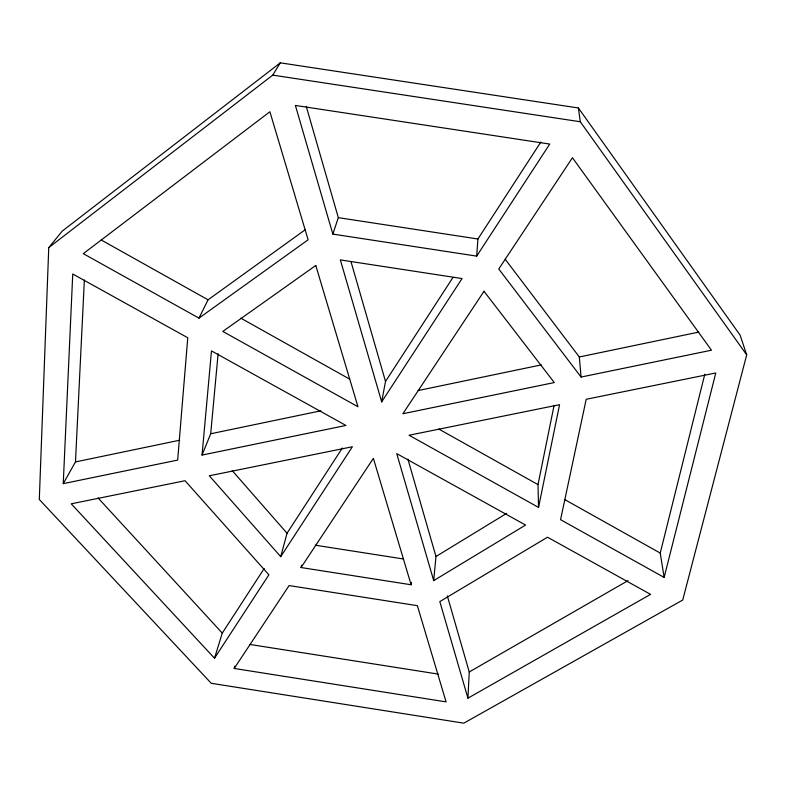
<?xml version="1.0" encoding="UTF-8"?>
<svg xmlns="http://www.w3.org/2000/svg" width="786" height="786" viewBox="0 0 786 786"><rect width="100%" height="100%" fill="white"/><g stroke="black" fill="none" stroke-linecap="round" stroke-linejoin="round"><path stroke-width="1.18" d="M48.752 247.6L39.3 499.474L211.257 683.299L463.819 723.169L682.72 600.032L746.7 354.869L740.098 335.121L578.398 107.977L280.288 62.831L62.291 231.074L48.752 247.6L272.752 75.122L280.288 62.831M63.244 483.636L72.744 273.99L187.766 337.764L177.665 460.085L63.244 483.636L75.466 461.932L84.367 280.012M467.935 698.184L439.816 601.595L547.488 537.202L650.572 594.354L467.935 698.184L469.242 671.961L447.303 595.847M476.68 256.118L549.738 144.074L295.389 105.442L332.842 234.1L476.68 256.118L477.927 238.993L540.856 141.991M202.051 455.065L211.473 350.91L345.928 425.452L202.051 455.065L210.697 433.764L218.115 353.671M433.705 580.599L396.743 453.63L525.579 525.058L433.705 580.599L435.975 556.508L407.895 459.103M301.627 565.163L301.048 567.531L411.117 584.764L411.402 582.347M381.672 401.843L462.05 278.558L340.348 259.901L381.672 401.843L385.513 381.446L453.021 277.389M538.538 507.412L559.563 404.682L409.054 435.238L538.538 507.412L538.007 484.608L554.042 405.576M664.141 577.425L715.791 372.967L586.199 399.278L560.556 519.684L664.141 577.425L660.24 553.069L704.816 374.165M280.73 556.655L352.393 446.743L209.302 475.785L280.73 556.655L287.047 533.242L342.342 448.02M234.199 668.464L289.101 585.57L417.366 605.672L446.084 701.878L234.199 668.464L234.857 666.164M214.499 658.236L268.891 574.812L185.044 480.718L71.231 503.816L214.499 658.236L222.281 633.094L264.175 568.504M332.842 234.1L338.314 217.643L306.245 106.375M198.966 318.134L308.122 239.789L269.893 111.75L83.296 253.662L198.966 318.134L208.064 299.82L305.361 229.659M301.048 567.531L373.37 458.326L411.117 584.764M435.975 556.508L506.685 513.346M469.242 671.961L628.004 580.658M75.466 461.932L179.748 440.209M210.697 433.764L320.806 410.823M418.113 390.554L541.328 364.891M505.27 259.341L579.311 356.982L698.725 332.105M581.08 377.054L711.468 350.212L572.444 157.731L498.756 268.999L581.08 377.054L579.311 356.982M272.752 75.122L580.274 121.742L746.7 354.869M338.314 217.643L477.927 238.993M315.245 545.199L403.139 558.934M249.909 644.451L438.293 674.103M101.188 239.956L208.064 299.82M240.811 318.153L349.662 379.127M438.785 429.038L538.007 484.608M564.731 499.582L660.24 553.069M98.063 497.931L222.281 633.094M232.214 470.627L287.047 533.242M350.978 261.61L385.513 381.446M578.398 107.977L580.274 121.742M483.999 291.282L402.904 413.721L554.287 382.566L483.999 291.282M315.785 265.471L222.802 331.427L357.974 406.765L315.785 265.471"/></g></svg>
